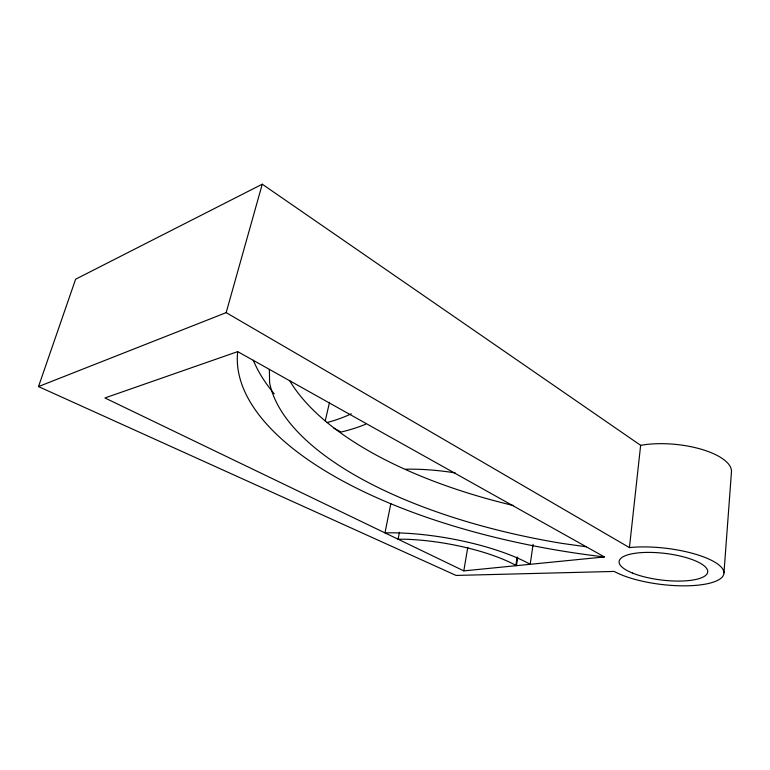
<?xml version="1.0" encoding="UTF-8"?>
<svg xmlns="http://www.w3.org/2000/svg" width="770" height="770" viewBox="0 0 770 770"><rect width="100%" height="100%" fill="white"/><g stroke="black" fill="none" stroke-linecap="round" stroke-linejoin="round"><path stroke-width="1.16" d="M723.964 572.861L731.5 471.442A58.356 22.186 5.6 0 0 700.69 449.074A58.356 22.186 5.6 0 0 640.64 445.329L262.252 184.194L75.614 279.212L38.5 386.579L456.09 575.44L614.2 571.436A60.57 18.239 6.8 0 0 697.976 585.162A60.57 18.239 6.8 0 0 713.251 561.253A60.57 18.239 6.8 0 0 629.437 547.595L226.168 312.639L38.5 386.579M629.437 547.595L640.64 445.329M533.1 544.332L530.203 564.294A108.185 30.232 10.2 0 0 384.971 532.898L390.833 503.58M517.69 557.374L516.439 565.661L515.881 565.372L517.122 557.076M463.81 570.878L104.932 397.955L237.68 351.63L604.431 556.941L463.81 570.878L467.775 547.335M399.457 532.234L398.09 539.221L404.462 539.231A91.158 25.439 10.2 0 1 515.881 565.372M325.238 420.844L329.512 402.344M226.168 312.639L262.252 184.194M586.326 546.806L561.436 543.302A353.353 146.3 6.6 0 1 269.596 382.728L269.385 369.379M333.92 428.159L341.091 432.047A310.56 128.128 18.5 0 0 365.625 424.28M604.431 556.941A389.1 162.335 6.6 0 1 237.68 351.63M351.293 413.779A281.262 115.567 18.5 0 1 327.077 422.538M405.549 469.228A105.827 34.891 10.1 0 1 455.128 472.886M513.561 505.563A348.483 154.019 6.3 0 1 289.857 380.958M274.226 393.855A383.653 170.825 6.2 0 1 253.272 360.225M632.43 573.044A44.602 13.427 6.8 0 0 706.36 574.718A44.602 13.427 6.8 0 0 651.497 552.427A44.602 13.427 6.8 0 0 632.43 573.044"/></g></svg>
